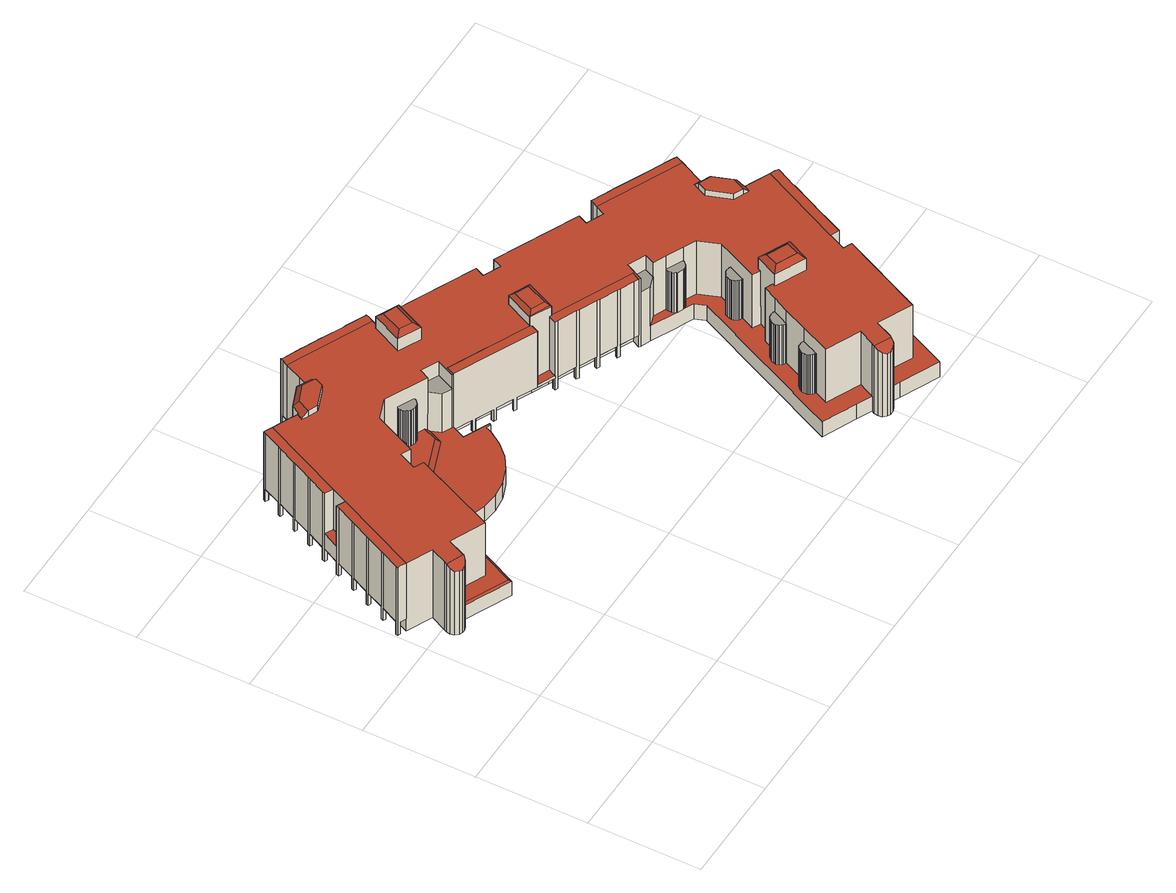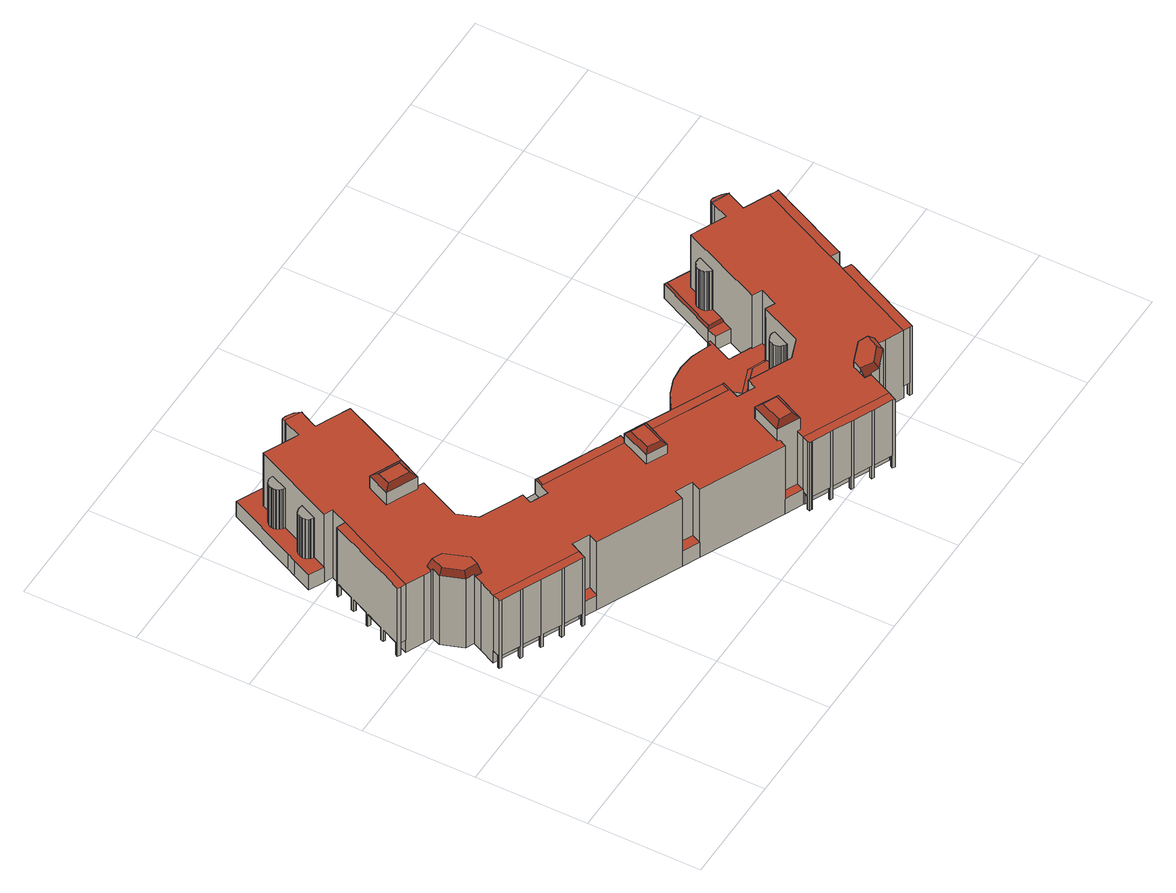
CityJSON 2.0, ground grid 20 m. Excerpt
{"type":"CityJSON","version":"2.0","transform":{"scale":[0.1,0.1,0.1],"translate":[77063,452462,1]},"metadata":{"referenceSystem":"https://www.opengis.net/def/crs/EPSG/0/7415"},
"CityObjects":{
"building1":{"type":"Building","attributes":{"Volume":37514.85,"Dakoppervlakte":2910.77,"Muuroppervlakte":6358.55,"Vloeroppervlakte":2756.7,"hoogte_Z_max_in_m_NAP":19.47,"GEB_DOEL":"bijeenkomstfunctie - gezondheidszorgfunctie - industriefunctie - kantoorfunctie - woonfunctie","dateOfConstruction":"1983-01-01","measuredHeight":18.46},"geometry":[{"type":"Solid","lod":"2","boundaries":[[[[0,1,2,3]],[[4,5,6,7]],[[8,9,10,11]],[[12,13,14,15]],[[16,17,18,19]],[[20,21,22,23]],[[24,25,26,27]],[[28,29,30,31]],[[32,33,34,35,36,37,38,39,40,41,42,43,44,45,46,47,48,49,50,51,52,53,54,55,56,57,58,59,60,61,62,63,64,65,66,67,68,69,70,71,72,73,74,75,76,77,78,79,80,81,82,83,84,85,86,87,88,89,90,91,92,93,94,95,96,97,98,99,100,101,102,103,104,105,106,107,108,109,110,111,112,113,114,115,116,117,118,119,120,121,122,123,124,125,126,127]],[[128,129,130,131]],[[132,133,134,135]],[[136,137,138,139,140]],[[141,142,143,144]],[[145,146,147,148]],[[149,150,151,152]],[[153,154,155,156]],[[157,158,159,160]],[[161,162,163,164]],[[165,166,167,168]],[[169,170,171,172]],[[173,174,175,176]],[[177,178,179,180]],[[181,182,183,184]],[[185,186,187,188]],[[189,190,191,192]],[[193,194,195,196]],[[197,198,199,200]],[[201,202,203,204]],[[205,206,207,208]],[[209,210,211,212]],[[213,214,215,216]],[[217,218,219,220]],[[221,222,223,224]],[[225,226,227,228,229,230,231,232,233,234,235,236,237,238,239,240]],[[241,242,243,244,245,246,247,248,249,250,251,252,253,254,255,256,257,258,259]],[[238,237,249,248,260,261]],[[262,263,264,265,266,267,268,269,270,271,272,273,274,275,276,277,278,279,280,281]],[[282,283,284,285,286,287,288,289,290,291,292,293,294,295,296,297,298,299,300,301]],[[302,303,304,305,306,307,308,309,310,311,312,313,314,315,316,317,318,319,320,321,322,323]],[[324,325,326,327,328,329,330,331,332,333,334,335,336,337,338,339,340,341,342,343,344,345,346,347,348,349,350,351,352,353,354,355,356,357,358,359,360,361,362,363]],[[364,365,366,367,368,369,370,371,372,373,374,375,376,377,378,379,380,381,382,383]],[[384,385,386,387,388,389,390,391,392,393,394,395,396,397,398,399,400,401,402,403]],[[404,405,406,407,408,409,410,411,412,413,414,415,416,417,418,419,420,421,422,423,424]],[[425,426,427,428,429,430,431,432,433,434,435,436,437,438,439,440,441,442,443,444]],[[445,446,447,448,449,450,451,452,453,454,455,456,457,458,459,460,461,462,463,464,465]],[[466,467,468,469,470,471,472,473,474,475,476,477,478,479,480,481,482,483]],[[484,485,486,487,488,489,490,491,492,493,494,495,496,497,498,499,500,501,502,503,504]],[[505,506,507,508,509,510,511,512,513,514,515,516,517,518,519,520,521,522,523,524,525]],[[526,527,528,529,530]],[[531,532,533,534,535]],[[536,537,538,539,540,541,542,543,544,545,546,547,548,549,550,551,552,553,554,555]],[[556,557,558]],[[559,560,561,562,563,564]],[[565,566,556,558]],[[565,558,567,568]],[[568,567,569,570]],[[570,571,572,565,568]],[[573,574,575,576]],[[577,578,579,580,581,582,583,584,585,586,587,588,589]],[[590,591,592,593,594,595,596,597]],[[598,599,600,601]],[[602,603,604,605]],[[606,601,600,607,608]],[[609,610,611,612,613,614,615,616,617,618,619,620,621,622,598,601,606,623,624,625,626,627,628,629,630,631]],[[632,633,634,635,636]],[[637,638,633,632]],[[565,572,566]],[[639,640,641,642,643,644,645,646]],[[647,648,649,650]],[[647,651,652,648]],[[653,654,655,656]],[[657,658,650,649]],[[659,660,661,662,663,664]],[[665,666,667,664,663,668]],[[669,668,663,662]],[[670,671,638,637,672]],[[673,674,675,676,677,678]],[[679,680,681,682]],[[680,683,684,681]],[[685,683,680,679]],[[686,687,688,689]],[[690,691,692,693,694,695,696,697,698,699,700,701,702,703,704,705]],[[706,707,678,677,708,709]],[[706,710,711,712,713,707]],[[678,707,713,673]],[[681,684,714,682]],[[679,682,714,685]],[[715,716,717]],[[569,567,558,557,718]],[[718,571,570,569]],[[719,720,721,722,723,724,725,726,727,728,729,730,731]],[[732,733,734,735,736,737,738,739,740,741,742,743,744]],[[745,746,747,748,749,750,751,752,753,754,672,637,632,636,755,756,757,758,759,760,761,762,763,764,765,766,767,768]],[[769,770,771,772,773,774,775,776,777,778,779,780,781]],[[665,668,669,782,783,784]],[[606,608,605,604,623]],[[658,657,652,651]],[[785,786,787,788,789]],[[790,791,792,793]],[[794,795,796,797,798,799,800,801,802,803,804,805,806,807,808,809,810,811,812,813,814,815,816,817,818,634,633,638,671,819,820,821,822,823,824,825,826,827,828,829,830,831,832,833,834,835,836,837]],[[838,839,840,841,842,843,844,845,846,847,848,849,850,851,852,853,854,855,856,857,858,859,860,861,862,863,864,865,866,867,868,869,870,871,872,873,874,875,876,877,878,879,880,881,882,883,884,885,886,887,888,889,890,891,892,893,894,895,896,897,898,899,900,901,902,903,904,905,906,907,908,909,910,911,912,913,914,915,916,917,918,919,920,921]],[[922,923,924,925,926,927,928,929,930,931,932]],[[933,934,935,936,937,938,939,940,941,942,943,944,945,946,947,948,949,950,951,952,953,954,955,956,957,958,959,960,961,962,963,964,965,966,967,968,969,970,971,972,973,974,975,976,977,978,979,980,981]],[[982,983,984,985,986,987,641,640,988,989,990,991,992,737,736,993,994,995,996,997,998,999,1000,1001,1002,729,728,1003,1004,1005,1006,1007,1008,1009,1010,1011,1012,1013,1014,1015,1016,698,697,696,1017,1018,1019,1020,1021,1022,1023,1024,1025,1026,587,586,779,778,1027,1028,1029,1030,1031,1032,1033,1034,1035,1036,1037,1038,1039,1040,1041,1042,1043,1044,1045,716,715,717,1046,1047,1048,1049,1050,1051,1052,1053,1054,1055,1056,1057,1058,1059,1060,1061,1062,1063,1064,1065,1066,1067]],[[1045,1068,1069,1070,1071,1046,717,716]],[[1049,1072,1073,1074,1075,1076,1077,1078,1079,1080,1081,1082,1051,1050]],[[556,1072,1049,557]],[[560,238,261,260,562,561]],[[1046,572,571,1047]],[[573,576,352,351]],[[587,331,330,588]],[[142,141,589,588,330]],[[577,589,141,144,328]],[[577,328,327,578]],[[578,327,223,222,324,579]],[[579,324,363,580]],[[580,363,17,16,360,581]],[[581,360,359,582]],[[582,359,28,31,356,583]],[[583,356,355,584]],[[585,584,355,21,20,352,576]],[[596,595,89,88,1031]],[[597,1030,95,94,590]],[[93,591,590,94]],[[92,592,591,93]],[[592,92,91,593]],[[91,90,594,593]],[[595,594,90,89]],[[600,599,87,86]],[[605,83,82,602]],[[603,602,82,81]],[[600,86,85,607]],[[607,85,84,608]],[[572,1046,1071,566]],[[372,941,940,373]],[[374,959,958,375]],[[958,957,376,375]],[[376,957,956,377]],[[956,955,378,377]],[[955,954,379,378]],[[379,954,953,380]],[[953,952,381,380]],[[381,952,951,382]],[[382,951,950,383]],[[383,950,949,364]],[[364,949,948,365]],[[365,948,947,366]],[[366,947,946,367]],[[367,946,945,368]],[[368,945,944,369]],[[369,944,943,370]],[[370,943,942,371]],[[372,371,942,941]],[[968,967,35,34]],[[962,40,39,963]],[[963,39,38,964]],[[964,38,37,965]],[[965,37,36,966]],[[967,966,36,35]],[[639,42,41,640]],[[48,47,642,641]],[[47,46,643,642]],[[46,45,644,643]],[[645,644,45,44]],[[646,645,44,43]],[[639,646,43,42]],[[416,900,899,417]],[[417,899,898,418]],[[418,898,897,419]],[[897,896,420,419]],[[896,895,421,420]],[[895,894,422,421]],[[894,893,423,422]],[[893,892,424,423]],[[424,892,891,404]],[[404,891,890,405]],[[405,890,889,406]],[[406,889,888,407]],[[407,888,887,408]],[[408,887,886,409]],[[885,410,409,886]],[[884,411,410,885]],[[411,884,883,412]],[[412,883,882,413]],[[413,882,881,414]],[[414,881,880,415]],[[435,920,919,436]],[[436,919,918,437]],[[437,918,917,438]],[[917,916,439,438]],[[439,916,915,440]],[[915,914,441,440]],[[914,913,442,441]],[[442,913,912,443]],[[443,912,911,444]],[[444,911,910,425]],[[425,910,909,426]],[[426,909,908,427]],[[427,908,907,428]],[[906,429,428,907]],[[905,430,429,906]],[[430,905,904,431]],[[903,432,431,904]],[[432,903,902,433]],[[902,901,434,433]],[[457,861,860,458]],[[458,860,859,459]],[[459,859,858,460]],[[858,857,461,460]],[[857,856,462,461]],[[856,855,463,462]],[[463,855,854,464]],[[854,853,465,464]],[[465,853,852,445]],[[445,852,851,446]],[[446,851,850,447]],[[447,850,849,448]],[[848,449,448,849]],[[847,450,449,848]],[[450,847,846,451]],[[451,846,845,452]],[[452,845,844,453]],[[453,844,843,454]],[[454,843,842,455]],[[456,455,842,841]],[[874,52,51,875]],[[875,51,50,876]],[[49,877,876,50]],[[874,873,53,52]],[[650,1065,1064,647]],[[647,1064,1063,651]],[[659,664,996,995]],[[659,995,994,660]],[[660,994,125,124,1083,661]],[[123,1084,662,661,1083,124]],[[930,872,474,473]],[[665,999,998,666]],[[666,998,997,667]],[[667,997,996,664]],[[669,662,1084,123,122,1085]],[[494,800,799,495]],[[495,799,798,496]],[[497,818,817,498]],[[498,817,816,499]],[[499,816,815,500]],[[815,814,501,500]],[[814,813,502,501]],[[813,812,503,502]],[[812,811,504,503]],[[811,810,484,504]],[[484,810,809,485]],[[485,809,808,486]],[[486,808,807,487]],[[487,807,806,488]],[[488,806,805,489]],[[489,805,804,490]],[[803,491,490,804]],[[802,492,491,803]],[[492,802,801,493]],[[494,493,801,800]],[[673,1086,104,103,1087,674]],[[102,1025,675,674,1087,103]],[[1024,676,675,1025]],[[676,1024,1023,677]],[[1014,684,683,1015]],[[1012,1011,689,688,1016,1015,683,685]],[[316,687,686,112,111]],[[700,138,137,701]],[[702,701,137,136,312]],[[702,312,311,703]],[[128,308,704,703,311,129]],[[704,308,307,705]],[[705,307,145,148,304,690]],[[690,304,303,691]],[[691,303,149,152,322,692]],[[692,322,321,693]],[[133,132,694,693,321]],[[132,135,319,695,694]],[[695,319,318,696]],[[698,687,316,315,699]],[[139,138,700,699,315]],[[709,1021,1020,706]],[[1022,708,677,1023]],[[709,708,1022,1021]],[[710,706,1020,1019]],[[711,710,1019,1018]],[[711,1018,107,106,1088,712]],[[712,1088,106,105,1089,713]],[[1089,713,1089,105]],[[1086,104,1086,673]],[[684,1014,1013,714]],[[714,1013,1012,685]],[[1074,562,260,210,209,246,1075]],[[1075,246,245,1076]],[[1076,245,190,189,242,1077]],[[1077,242,241,1078]],[[1078,241,201,204,257,1079]],[[1079,257,256,1080]],[[1080,256,197,200,253,1081]],[[253,252,1082,1081]],[[1082,252,251,1051]],[[718,557,1049,1048]],[[718,1048,1047,571]],[[719,731,176,175,268]],[[268,267,720,719]],[[720,267,179,178,264,721]],[[721,264,263,722]],[[722,263,194,193,280,279,723]],[[723,279,171,170,276,724]],[[724,276,275,725]],[[182,181,726,725,275]],[[727,726,181,184,273]],[[728,727,273,272,788]],[[735,734,188,187,288]],[[735,288,287,736]],[[737,286,285,154,153,739,738]],[[70,69,746,745]],[[746,69,68,747]],[[747,68,67,748]],[[748,67,66,749]],[[749,66,65,750]],[[64,751,750,65]],[[752,751,64,63,235]],[[79,760,759,80]],[[78,761,760,79]],[[762,761,78,77]],[[762,77,76,763]],[[763,76,75,764]],[[74,765,764,75]],[[73,766,765,74]],[[766,73,72,767]],[[71,768,767,72]],[[745,768,71,70]],[[780,573,351,14,13,348,781]],[[781,348,347,769]],[[769,347,0,3,344,770]],[[770,344,343,771]],[[771,343,10,9,340,772]],[[772,340,339,773]],[[773,339,4,7,336,774]],[[774,336,335,775]],[[25,24,776,775,335]],[[27,333,332,778,777,776,24]],[[58,57,531,1052,1051,251]],[[49,48,641,987,877]],[[41,40,962,988,640]],[[991,968,34,33,992]],[[737,992,33,32,286]],[[993,736,287,127,126]],[[994,993,126,125]],[[1001,1090,121,120,119,1002]],[[119,118,271,729,1002]],[[115,114,793,1006,1005,785]],[[109,108,1017,696,318]],[[1017,108,107,1018]],[[587,1026,101,100,331]],[[1027,778,332,99,98]],[[97,1028,1027,98]],[[1028,97,96,1029]],[[95,1030,1029,96]],[[1032,1031,88,87,599]],[[782,669,1085,122,121,1090]],[[782,1090,1001,783]],[[784,783,1001,1000]],[[1000,999,665,784]],[[57,56,929,532,531]],[[1052,531,535,1053]],[[1053,535,534,1054]],[[1054,534,533,1055]],[[605,608,84,83]],[[658,651,1063,1062]],[[116,115,785,789,788,272,117]],[[788,787,1003,728]],[[1003,787,786,1004]],[[1004,786,785,1005]],[[790,793,114,113]],[[1006,793,792,1007]],[[792,791,1008,1007]],[[1008,791,790,1009]],[[1035,758,757,1036]],[[1036,757,756,1037]],[[1038,1037,756,755,635]],[[1045,1044,527,753,752]],[[527,526,754,753]],[[1041,530,529,1042]],[[529,528,1043,1042]],[[1043,528,527,1044]],[[104,1086,673,713,1089,105]],[[689,1011,1010,686]],[[688,687,698,1016]],[[102,101,1026,1025]],[[514,820,819,515]],[[516,795,794,517]],[[517,794,837,518]],[[518,837,836,519]],[[519,836,835,520]],[[520,835,834,521]],[[521,834,833,522]],[[832,523,522,833]],[[523,832,831,524]],[[524,831,830,525]],[[525,830,829,505]],[[505,829,828,506]],[[828,827,507,506]],[[507,827,826,508]],[[826,825,509,508]],[[509,825,824,510]],[[510,824,823,511]],[[823,822,512,511]],[[822,821,513,512]],[[821,820,514,513]],[[1039,797,796,1040]],[[670,672,754,526,530]],[[1040,796,795,516,515,819,671,670,530,1041]],[[483,482,1057,1056]],[[649,653,656,657]],[[656,655,652,657]],[[652,655,654,648]],[[649,648,654,653]],[[930,929,56,55,54,53,873,872]],[[658,1062,1061,839,838,1066,1065,650]],[[481,865,864,482]],[[483,927,926,466]],[[925,467,466,926]],[[467,925,924,468]],[[468,924,923,469]],[[469,923,922,470]],[[470,922,932,471]],[[471,932,931,472]],[[472,931,930,473]],[[474,872,871,475]],[[871,870,476,475]],[[870,869,477,476]],[[869,868,478,477]],[[868,867,479,478]],[[867,866,480,479]],[[481,480,866,865]],[[928,927,483,1056,1055,533]],[[1057,482,864,863,1058]],[[1058,863,862,1059]],[[840,839,1061,1060]],[[1066,838,921,1067]],[[982,1067,921,920,435]],[[901,900,416,984,983,434]],[[985,879,878,986]],[[986,878,877,987]],[[929,928,533,532]],[[841,840,1060,1059,862,861,457,456]],[[982,435,434,983]],[[880,879,985,984,416,415]],[[971,970,394,393]],[[394,970,969,395]],[[397,396,939,938]],[[938,937,398,397]],[[398,937,936,399]],[[936,935,400,399]],[[935,934,401,400]],[[934,933,402,401]],[[402,933,981,403]],[[403,981,980,384]],[[384,980,979,385]],[[385,979,978,386]],[[386,978,977,387]],[[387,977,976,388]],[[388,976,975,389]],[[389,975,974,390]],[[390,974,973,391]],[[391,973,972,392]],[[393,392,972,971]],[[961,989,988,962]],[[989,961,960,990]],[[969,968,991,990,960,959,374,373,940,939,396,395]],[[636,635,755]],[[1038,635,634,818,497,496,798,797,1039]],[[1033,622,621,1034]],[[626,625,544,543]],[[544,625,624,545]],[[546,620,619,547]],[[547,619,618,548]],[[548,618,617,549]],[[617,616,550,549]],[[616,615,551,550]],[[615,614,552,551]],[[614,613,553,552]],[[553,613,612,554]],[[554,612,611,555]],[[555,611,610,536]],[[536,610,609,537]],[[537,609,631,538]],[[538,631,630,539]],[[539,630,629,540]],[[628,541,540,629]],[[541,628,627,542]],[[627,626,543,542]],[[1034,621,620,546,545,624,623,604,603,81,80,759,758,1035]],[[1032,599,598,622,1033]],[[1031,1030,597,596]],[[586,585,576,575]],[[573,780,779,574]],[[586,575,574,779]],[[1071,1070,559,564,1073,1072,556,566]],[[559,1070,1069,560]],[[564,563,562,1074,1073]],[[62,61,237,236]],[[235,63,62,236]],[[205,208,234,233]],[[233,232,206,205]],[[232,231,207,206]],[[230,229,218,217]],[[229,228,219,218]],[[228,227,220,219]],[[226,225,213,216]],[[225,240,214,213]],[[214,240,239,215]],[[250,249,60,59]],[[248,247,212,211]],[[209,212,247,246]],[[191,190,245,244]],[[244,243,192,191]],[[189,192,243,242]],[[202,201,241,259]],[[259,258,203,202]],[[203,258,257,204]],[[198,197,256,255]],[[255,254,199,198]],[[200,199,254,253]],[[250,59,58,251]],[[211,210,260,248]],[[237,61,60,249]],[[207,231,230,217,220,227,226,216,215,239,238,560,1069,1068,1045,752,235,234,208]],[[180,179,267,266]],[[177,180,266,265]],[[178,177,265,264]],[[263,262,195,194]],[[262,281,196,195]],[[193,196,281,280]],[[171,279,278,172]],[[278,277,169,172]],[[277,276,170,169]],[[182,275,274,183]],[[274,273,184,183]],[[272,271,118,117]],[[270,269,174,173]],[[268,175,174,269]],[[729,271,270,173,176,731,730]],[[287,286,32,127]],[[155,154,285,284]],[[284,283,156,155]],[[161,164,282,301]],[[162,161,301,300]],[[300,299,163,162]],[[298,297,167,166]],[[168,167,297,296]],[[165,168,296,295]],[[294,293,157,160]],[[158,157,293,292]],[[292,291,159,158]],[[290,289,186,185]],[[289,288,187,186]],[[156,283,282,164,163,299,298,166,165,295,294,160,159,291,290,185,188,734,733,732,744,743,742,741,740,739,153]],[[131,130,310,309]],[[128,131,309,308]],[[145,307,306,146]],[[147,146,306,305]],[[148,147,305,304]],[[150,149,303,302]],[[151,150,302,323]],[[323,322,152,151]],[[134,133,321,320]],[[320,319,135,134]],[[318,317,110,109]],[[317,316,111,110]],[[314,313,140,139,315]],[[313,312,136,140]],[[310,130,129,311]],[[332,331,100,99]],[[330,329,143,142]],[[328,144,143,329]],[[327,326,224,223]],[[224,326,325,221]],[[325,324,222,221]],[[363,362,18,17]],[[18,362,361,19]],[[361,360,16,19]],[[359,358,29,28]],[[30,29,358,357]],[[357,356,31,30]],[[22,21,355,354]],[[22,354,353,23]],[[20,23,353,352]],[[351,350,15,14]],[[15,350,349,12]],[[349,348,13,12]],[[347,346,1,0]],[[346,345,2,1]],[[345,344,3,2]],[[343,342,11,10]],[[11,342,341,8]],[[341,340,9,8]],[[339,338,5,4]],[[338,337,6,5]],[[336,7,6,337]],[[335,334,26,25]],[[334,333,27,26]],[[112,686,1010,1009,790,113]]]],"semantics":{"surfaces":[{"type":"GroundSurface"},{"type":"OuterCeilingSurface"},{"type":"OuterFloorSurface"},{"type":"RoofSurface"},{"type":"WallSurface"}],"values":[[0,0,0,0,0,0,0,0,0,0,0,0,0,0,0,0,0,0,0,0,0,0,0,0,0,0,0,0,0,0,0,0,0,1,1,1,1,1,1,1,2,2,2,2,2,2,2,2,2,2,2,3,3,3,3,3,3,3,3,3,3,3,3,3,3,3,3,3,3,3,3,3,3,3,3,3,3,3,3,3,3,3,3,3,3,3,3,3,3,3,3,3,3,3,3,3,3,3,3,3,3,3,3,3,3,3,4,4,4,4,4,4,4,4,4,4,4,4,4,4,4,4,4,4,4,4,4,4,4,4,4,4,4,4,4,4,4,4,4,4,4,4,4,4,4,4,4,4,4,4,4,4,4,4,4,4,4,4,4,4,4,4,4,4,4,4,4,4,4,4,4,4,4,4,4,4,4,4,4,4,4,4,4,4,4,4,4,4,4,4,4,4,4,4,4,4,4,4,4,4,4,4,4,4,4,4,4,4,4,4,4,4,4,4,4,4,4,4,4,4,4,4,4,4,4,4,4,4,4,4,4,4,4,4,4,4,4,4,4,4,4,4,4,4,4,4,4,4,4,4,4,4,4,4,4,4,4,4,4,4,4,4,4,4,4,4,4,4,4,4,4,4,4,4,4,4,4,4,4,4,4,4,4,4,4,4,4,4,4,4,4,4,4,4,4,4,4,4,4,4,4,4,4,4,4,4,4,4,4,4,4,4,4,4,4,4,4,4,4,4,4,4,4,4,4,4,4,4,4,4,4,4,4,4,4,4,4,4,4,4,4,4,4,4,4,4,4,4,4,4,4,4,4,4,4,4,4,4,4,4,4,4,4,4,4,4,4,4,4,4,4,4,4,4,4,4,4,4,4,4,4,4,4,4,4,4,4,4,4,4,4,4,4,4,4,4,4,4,4,4,4,4,4,4,4,4,4,4,4,4,4,4,4,4,4,4,4,4,4,4,4,4,4,4,4,4,4,4,4,4,4,4,4,4,4,4,4,4,4,4,4,4,4,4,4,4,4,4,4,4,4,4,4,4,4,4,4,4,4,4,4,4,4,4,4,4,4,4,4,4,4,4,4,4,4,4,4,4,4,4,4,4,4,4,4,4,4,4,4,4,4,4,4,4,4,4,4,4,4,4,4,4,4,4,4,4,4,4,4,4,4,4,4,4,4,4,4,4,4,4,4,4,4,4,4,4,4,4,4,4,4,4,4,4,4,4,4,4,4,4,4,4,4,4,4,4,4,4,4,4,4,4,4,4,4,4,4,4,4,4,4,4,4,4,4,4,4,4,4,4,4,4,4,4,4,4,4,4,4,4,4,4,4,4,4,4,4,4,4,4,4,4,4,4,4,4,4,4,4,4,4,4,4,4,4]]}}]}
},
"vertices":[
[56,565,0],[60,563,0],[58,558,0],[54,560,0],[23,494,0],[27,492,0],[25,487,0],[21,489,0],[42,523,0],[37,525,0],[39,529,0],[44,527,0],[75,594,0],[70,596,0],[72,601,0],[77,599,0],[119,702,0],[121,706,0],[126,704,0],[124,700,0],[86,630,0],[88,635,0],[93,632,0],[91,628,0],[4,454,0],[6,458,0],[11,456,0],[9,452,0],[105,671,0],[109,669,0],[107,664,0],[103,666,0],[952,228,0],[938,198,0],[953,192,0],[979,179,0],[963,144,0],[955,128,0],[898,4,0],[830,36,0],[812,44,0],[809,39,0],[805,33,0],[799,30,0],[791,30,0],[785,33,0],[780,39,0],[779,46,0],[780,53,0],[783,58,0],[756,71,0],[697,98,0],[825,375,0],[818,394,0],[801,402,0],[790,407,0],[744,429,0],[727,436,0],[724,438,0],[731,452,0],[587,519,0],[557,533,0],[413,600,0],[406,585,0],[395,561,0],[440,540,0],[438,537,0],[430,540,0],[426,530,0],[411,506,0],[391,485,0],[366,469,0],[339,459,0],[310,456,0],[281,459,0],[254,468,0],[245,472,0],[242,465,0],[238,467,0],[258,511,0],[219,529,0],[197,480,0],[223,468,0],[216,451,0],[215,450,0],[215,449,0],[166,344,0],[80,384,0],[78,379,0],[73,373,0],[66,370,0],[59,370,0],[53,373,0],[48,379,0],[47,386,0],[48,392,0],[49,393,0],[51,398,0],[64,426,0],[19,447,0],[169,770,0],[200,756,0],[212,750,0],[214,750,0],[221,764,0],[261,779,0],[276,773,0],[276,774,0],[282,787,0],[296,817,0],[440,751,0],[443,749,0],[474,735,0],[620,667,0],[650,653,0],[796,585,0],[797,585,0],[827,571,0],[974,503,0],[959,472,0],[953,459,0],[952,457,0],[967,450,0],[981,411,0],[975,396,0],[977,395,0],[990,389,0],[1021,375,0],[409,782,0],[414,780,0],[412,776,0],[407,778,0],[303,832,0],[307,829,0],[305,825,0],[301,827,0],[445,766,0],[446,765,0],[450,764,0],[448,759,0],[443,761,0],[154,777,0],[159,775,0],[157,770,0],[152,773,0],[378,797,0],[376,792,0],[372,794,0],[374,799,0],[343,813,0],[341,808,0],[337,810,0],[339,815,0],[967,222,0],[962,224,0],[964,228,0],[969,226,0],[1012,330,0],[1014,335,0],[1018,333,0],[1016,328,0],[979,260,0],[981,264,0],[985,262,0],[983,257,0],[1002,297,0],[1000,293,0],[995,295,0],[997,299,0],[867,564,0],[869,569,0],[874,567,0],[872,562,0],[978,513,0],[974,515,0],[976,519,0],[980,517,0],[938,531,0],[940,536,0],[945,534,0],[942,529,0],[834,585,0],[838,583,0],[836,579,0],[832,581,0],[1033,364,0],[1028,366,0],[1030,371,0],[1035,368,0],[621,485,0],[617,488,0],[619,492,0],[623,490,0],[905,552,0],[909,550,0],[907,546,0],[903,548,0],[687,455,0],[690,459,0],[694,457,0],[692,453,0],[652,471,0],[654,476,0],[659,474,0],[657,469,0],[442,574,0],[446,572,0],[444,567,0],[440,570,0],[585,502,0],[580,504,0],[582,509,0],[587,507,0],[513,541,0],[517,539,0],[515,535,0],[510,537,0],[475,553,0],[477,558,0],[482,555,0],[480,551,0],[140,735,0],[136,737,0],[138,742,0],[142,740,0],[513,541,26],[510,537,26],[480,551,26],[482,555,26],[477,558,26],[475,553,26],[444,567,26],[446,572,26],[442,574,26],[440,570,26],[406,585,26],[413,600,26],[557,533,26],[550,518,26],[515,535,26],[517,539,26],[652,471,26],[621,485,26],[623,490,26],[619,492,26],[617,488,26],[585,502,26],[587,507,26],[582,509,26],[587,519,26],[731,452,26],[724,438,26],[715,442,26],[692,453,26],[694,457,26],[690,459,26],[687,455,26],[657,469,26],[659,474,26],[654,476,26],[580,504,26],[578,505,26],[907,546,27],[909,550,27],[940,536,27],[938,531,27],[942,529,27],[945,534,27],[976,519,27],[974,515,27],[978,513,27],[974,503,27],[827,571,27],[832,581,27],[836,579,27],[838,583,27],[869,569,27],[867,564,27],[872,562,27],[874,567,27],[905,552,27],[903,548,27],[983,257,27],[969,226,27],[964,228,27],[962,224,27],[952,228,27],[1021,375,27],[1030,371,27],[1028,366,27],[1033,364,27],[1018,333,27],[1014,335,27],[1012,330,27],[1016,328,27],[1002,297,27],[997,299,27],[995,295,27],[1000,293,27],[985,262,27],[981,264,27],[979,260,27],[341,808,28],[343,813,28],[374,799,28],[372,794,28],[376,792,28],[378,797,28],[409,782,28],[407,778,28],[412,776,28],[414,780,28],[445,766,28],[443,761,28],[444,761,28],[448,759,28],[443,749,28],[440,751,28],[296,817,28],[301,827,28],[305,825,28],[307,829,28],[339,815,28],[337,810,28],[136,737,27],[140,735,27],[142,740,27],[138,742,27],[152,773,27],[157,770,27],[159,775,27],[169,770,27],[19,447,27],[9,452,27],[11,456,27],[6,458,27],[21,489,27],[25,487,27],[27,492,27],[23,494,27],[37,525,27],[42,523,27],[44,527,27],[39,529,27],[54,560,27],[58,558,27],[60,563,27],[56,565,27],[70,596,27],[75,594,27],[77,599,27],[72,601,27],[86,630,27],[91,628,27],[93,632,27],[88,635,27],[103,666,27],[107,664,27],[109,669,27],[105,671,27],[119,702,27],[124,700,27],[126,704,27],[121,706,27],[919,77,120],[919,79,120],[920,82,120],[919,85,120],[919,87,120],[917,90,120],[916,92,120],[914,94,120],[912,96,120],[909,97,120],[896,68,120],[898,67,120],[901,66,120],[904,66,120],[907,66,120],[909,67,120],[912,68,120],[914,70,120],[916,72,120],[918,74,120],[948,143,120],[949,145,120],[951,148,120],[951,150,120],[952,153,120],[951,156,120],[951,158,120],[949,161,120],[948,163,120],[946,165,120],[944,167,120],[942,168,120],[928,138,120],[930,138,120],[933,137,120],[936,137,120],[938,137,120],[941,138,120],[944,139,120],[946,141,120],[739,161,120],[738,158,120],[737,156,120],[737,153,120],[737,150,120],[737,147,120],[738,145,120],[740,143,120],[742,140,120],[744,139,120],[746,137,120],[747,137,120],[760,166,120],[759,167,120],[756,168,120],[753,168,120],[750,168,120],[748,168,120],[745,167,120],[743,165,120],[741,163,120],[771,229,120],[770,226,120],[769,223,120],[769,220,120],[770,218,120],[771,215,120],[773,213,120],[774,211,120],[777,209,120],[779,208,120],[793,237,120],[791,238,120],[789,238,120],[786,239,120],[783,238,120],[780,238,120],[778,237,120],[776,235,120],[774,233,120],[772,231,120],[821,337,120],[820,335,120],[819,332,120],[818,329,120],[818,327,120],[819,324,120],[820,321,120],[822,319,120],[823,317,120],[826,315,120],[828,314,120],[829,314,120],[842,343,120],[840,344,120],[838,344,120],[835,345,120],[832,345,120],[829,344,120],[827,343,120],[825,341,120],[822,340,120],[787,425,121],[786,422,121],[786,420,121],[786,417,121],[786,414,121],[787,412,121],[789,409,121],[790,407,121],[801,402,121],[802,402,121],[805,402,121],[808,403,121],[810,404,121],[812,406,121],[814,408,121],[816,410,121],[817,412,121],[788,426,121],[265,588,120],[267,590,120],[268,593,120],[269,596,120],[270,598,120],[269,601,120],[269,604,120],[268,607,120],[266,609,120],[264,611,120],[262,613,120],[260,614,120],[258,615,120],[245,585,120],[247,584,120],[250,583,120],[253,583,120],[256,583,120],[258,584,120],[261,585,120],[263,586,120],[334,617,119],[337,616,119],[340,615,119],[342,615,119],[345,616,119],[348,616,119],[350,617,119],[352,619,119],[354,621,119],[356,623,119],[357,626,119],[328,640,119],[327,638,119],[326,636,119],[326,633,119],[326,630,119],[326,627,119],[327,625,119],[329,623,119],[330,620,119],[332,619,119],[387,594,119],[404,586,119],[419,618,119],[388,632,119],[380,615,119],[727,436,119],[744,429,119],[765,436,119],[773,454,119],[742,468,119],[186,416,120],[187,418,120],[187,421,120],[187,424,120],[187,427,120],[185,430,120],[184,432,120],[182,434,120],[180,436,120],[178,437,120],[164,407,120],[165,407,120],[168,406,120],[170,406,120],[173,406,120],[176,406,120],[179,408,120],[181,409,120],[183,411,120],[185,413,120],[590,516,170],[591,517,170],[590,518,171],[556,532,31],[550,518,31],[578,505,31],[580,504,31],[582,509,31],[587,518,31],[555,534,171],[554,533,170],[587,526,177],[564,537,177],[604,564,177],[581,575,177],[578,585,170],[554,534,170],[72,601,62],[87,594,62],[100,623,62],[86,630,62],[152,773,150],[138,742,150],[136,737,150],[121,706,150],[119,702,150],[105,671,150],[103,666,150],[88,635,150],[86,630,150],[100,623,150],[169,770,150],[159,775,150],[154,777,150],[47,386,146],[48,379,141],[53,373,139],[59,370,139],[66,370,141],[73,373,146],[78,379,152],[48,392,151],[81,387,34],[80,384,31],[166,344,31],[164,348,34],[223,468,30],[197,480,30],[189,463,30],[216,451,30],[211,449,34],[215,449,31],[215,450,31],[187,418,34],[186,416,34],[185,413,34],[183,411,34],[181,409,34],[179,408,34],[176,406,34],[173,406,34],[170,406,34],[168,406,34],[165,407,34],[164,407,34],[154,384,34],[93,412,34],[188,459,34],[178,437,34],[180,436,34],[182,434,34],[184,432,34],[185,430,34],[187,427,34],[187,424,34],[187,421,34],[262,547,33],[262,556,40],[236,567,40],[234,562,36],[233,559,33],[369,586,33],[364,593,40],[805,33,145],[809,39,150],[780,53,150],[779,46,145],[780,39,141],[785,33,138],[791,30,138],[799,30,141],[869,224,176],[865,237,185],[828,254,185],[815,249,176],[888,264,176],[875,260,185],[828,254,184],[865,237,184],[875,260,184],[838,277,184],[838,277,185],[834,289,176],[971,384,151],[977,395,151],[975,396,154],[981,411,153],[972,411,162],[962,388,162],[937,454,162],[930,438,162],[945,396,162],[960,444,162],[967,450,153],[380,615,35],[375,618,40],[381,612,33],[221,764,153],[214,750,153],[212,750,151],[206,739,151],[217,734,162],[228,756,162],[459,715,185],[436,725,185],[419,688,185],[442,677,185],[432,737,176],[407,684,176],[471,719,176],[474,735,33],[443,749,33],[437,735,33],[467,721,33],[374,799,150],[343,813,150],[339,815,150],[307,829,150],[303,832,150],[301,827,150],[296,817,150],[440,751,150],[443,749,150],[448,759,150],[450,764,150],[446,765,150],[445,766,150],[414,780,150],[409,782,150],[378,797,150],[282,758,162],[260,769,162],[234,727,162],[275,742,162],[287,769,151],[276,774,151],[276,773,152],[261,779,153],[446,665,176],[472,572,150],[413,600,150],[481,568,150],[614,568,170],[976,519,150],[945,534,150],[940,536,150],[909,550,150],[874,567,150],[869,569,150],[838,583,150],[834,585,150],[832,581,150],[827,571,150],[974,503,150],[978,513,150],[980,517,150],[1018,333,150],[1033,364,150],[1035,368,150],[1030,371,150],[1021,375,150],[952,228,150],[962,224,150],[967,222,150],[969,226,150],[983,257,150],[985,262,150],[1000,293,150],[1016,328,150],[391,485,33],[411,506,33],[426,530,33],[430,540,33],[438,537,33],[440,540,33],[395,561,33],[406,585,33],[404,586,33],[387,594,33],[234,562,33],[217,570,33],[203,539,33],[220,531,33],[219,529,33],[258,511,33],[238,467,33],[242,465,33],[245,472,33],[254,468,33],[281,459,33],[310,456,33],[339,459,33],[366,469,33],[56,565,150],[54,560,150],[39,529,150],[37,525,150],[23,494,150],[21,489,150],[6,458,150],[4,454,150],[9,452,150],[19,447,150],[87,594,150],[72,601,150],[70,596,150],[952,457,153],[953,459,151],[942,464,151],[796,585,33],[788,568,33],[819,554,33],[827,571,33],[797,585,33],[620,667,33],[612,650,33],[642,636,33],[650,653,33],[327,638,40],[328,640,40],[306,650,40],[268,636,40],[258,615,40],[260,614,40],[262,613,40],[264,611,40],[266,609,40],[268,607,40],[269,604,40],[269,601,40],[270,598,40],[269,596,40],[268,593,40],[267,590,40],[265,588,40],[263,586,40],[261,585,40],[258,584,40],[256,583,40],[253,583,40],[250,583,40],[247,584,40],[245,585,40],[357,626,40],[356,623,40],[354,621,40],[352,619,40],[350,617,40],[348,616,40],[345,616,40],[342,615,40],[340,615,40],[337,616,40],[334,617,40],[332,619,40],[330,620,40],[329,623,40],[327,625,40],[326,627,40],[326,630,40],[326,633,40],[326,636,40],[818,254,33],[832,284,33],[818,291,33],[829,314,33],[828,314,33],[826,315,33],[823,317,33],[822,319,33],[820,321,33],[819,324,33],[818,327,33],[818,329,33],[819,332,33],[820,335,33],[821,337,33],[822,340,33],[825,341,33],[827,343,33],[829,344,33],[832,345,33],[835,345,33],[838,344,33],[840,344,33],[842,343,33],[852,365,33],[839,402,33],[817,412,33],[816,410,33],[814,408,33],[812,406,33],[810,404,33],[808,403,33],[805,402,33],[802,402,33],[801,402,33],[818,394,33],[825,375,33],[697,98,33],[756,71,33],[783,58,33],[796,86,33],[736,114,33],[747,137,33],[746,137,33],[744,139,33],[742,140,33],[740,143,33],[738,145,33],[737,147,33],[737,150,33],[737,153,33],[737,156,33],[738,158,33],[739,161,33],[741,163,33],[743,165,33],[745,167,33],[748,168,33],[750,168,33],[753,168,33],[756,168,33],[759,167,33],[760,166,33],[779,208,33],[777,209,33],[774,211,33],[773,213,33],[771,215,33],[770,218,33],[769,220,33],[769,223,33],[770,226,33],[771,229,33],[772,231,33],[774,233,33],[776,235,33],[778,237,33],[780,238,33],[783,238,33],[786,239,33],[789,238,33],[791,238,33],[793,237,33],[804,260,33],[786,414,33],[786,417,33],[786,420,33],[786,422,33],[787,425,33],[788,426,33],[765,436,33],[744,429,33],[790,407,33],[789,409,33],[787,412,33],[944,139,33],[941,138,33],[938,137,33],[936,137,33],[933,137,33],[930,138,33],[928,138,33],[909,97,33],[912,96,33],[914,94,33],[916,92,33],[917,90,33],[919,87,33],[919,85,33],[920,82,33],[919,79,33],[919,77,33],[918,74,33],[916,72,33],[914,70,33],[912,68,33],[909,67,33],[907,66,33],[904,66,33],[901,66,33],[898,67,33],[896,68,33],[885,45,33],[825,73,33],[812,44,33],[830,36,33],[898,4,33],[955,128,33],[963,144,33],[979,179,33],[953,192,33],[942,168,33],[944,167,33],[946,165,33],[948,163,33],[949,161,33],[951,158,33],[951,156,33],[952,153,33],[951,150,33],[951,148,33],[949,145,33],[948,143,33],[946,141,33],[793,237,150],[779,208,150],[760,166,150],[736,114,150],[796,86,150],[783,58,150],[812,44,150],[825,73,150],[885,45,150],[953,192,150],[938,198,150],[990,389,150],[977,395,150],[971,384,150],[962,388,150],[945,396,150],[930,438,150],[937,454,150],[942,464,150],[953,459,150],[959,472,150],[819,554,150],[788,568,150],[796,585,150],[650,653,150],[642,636,150],[612,650,150],[620,667,150],[474,735,150],[467,721,150],[471,719,150],[446,665,150],[407,684,150],[432,737,150],[437,735,150],[282,787,150],[276,774,150],[287,769,150],[282,758,150],[275,742,150],[234,727,150],[217,734,150],[206,739,150],[212,750,150],[200,756,150],[64,426,150],[51,398,150],[49,393,150],[48,392,150],[78,379,150],[80,384,150],[93,412,150],[154,384,150],[220,531,150],[203,539,150],[217,570,150],[234,562,150],[268,636,150],[306,650,150],[380,615,150],[388,632,150],[419,618,150],[404,586,150],[406,585,150],[554,534,150],[578,585,150],[614,568,150],[591,517,150],[731,452,150],[724,438,150],[727,436,150],[742,468,150],[773,454,150],[765,436,150],[788,426,150],[817,412,150],[839,402,150],[852,365,150],[818,291,150],[832,284,150],[834,289,150],[888,264,150],[869,224,150],[815,249,150],[818,254,150],[804,260,150],[475,553,150],[550,518,150],[556,532,150],[554,533,150],[590,516,150],[587,518,150],[580,504,150],[585,502,150],[617,488,150],[621,485,150],[652,471,150],[657,469,150],[687,455,150],[692,453,150],[715,442,150],[975,396,150],[981,411,150],[967,450,150],[221,764,150],[214,750,150],[276,773,150],[261,779,150],[952,457,150]
]}
